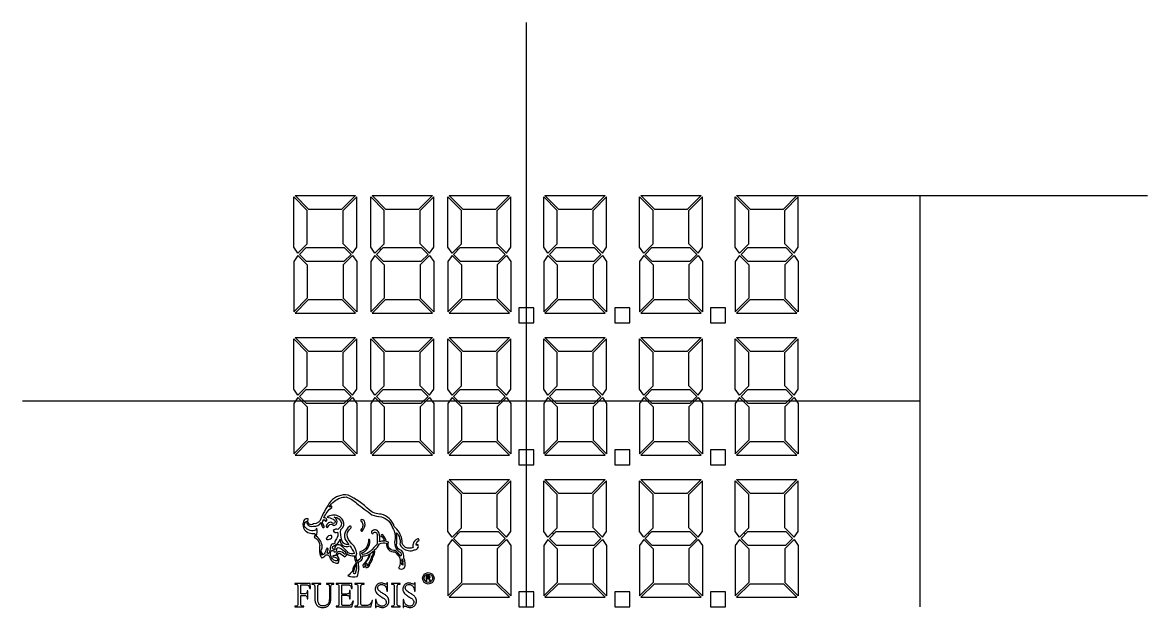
# Model space of a CAD drawing. Header units: millimetres. Extents: x 455 to 3181, y 44 to 381.
# Drawn here: x 898.5 to 1197.9, y 187.6 to 343.2 of the extents above; entities that cross this region are included whole.
import ezdxf

# ---------------------------------------------------------------- set-up
doc = ezdxf.new("R2010")
doc.units = ezdxf.units.MM
doc.layers.add('BZ', color=67, linetype='Continuous')

msp = doc.modelspace()

# ---------------------------------------------------------------- linework, layer by layer
at = {"color": 1}
for p, q in [((970.695, 295.89), (970.695, 296.803)), ((970.695, 296.803), (974.295, 293.203)), ((971.049, 297.156), (987.089, 297.156)), ((971.049, 297.156), (974.649, 293.556)), ((987.089, 297.156), (983.489, 293.556)), ((987.443, 296.803), (983.843, 293.203)), ((987.443, 295.89), (987.443, 296.803)), ((991.195, 295.89), (991.195, 296.803)), ((991.195, 296.803), (994.795, 293.203)), ((991.549, 297.156), (1007.589, 297.156)), ((991.549, 297.156), (995.149, 293.556)), ((1007.589, 297.156), (1003.989, 293.556)), ((1007.943, 296.803), (1004.343, 293.203)), ((1007.943, 295.89), (1007.943, 296.803)), ((1011.695, 295.89), (1011.695, 296.803)), ((1011.695, 296.803), (1015.295, 293.203)), ((1012.049, 297.156), (1028.089, 297.156)), ((1012.049, 297.156), (1015.649, 293.556)), ((1028.089, 297.156), (1024.489, 293.556)), ((1028.443, 296.803), (1024.843, 293.203)), ((1028.443, 295.89), (1028.443, 296.803)), ((1037.195, 295.89), (1037.195, 296.803)), ((1037.195, 296.803), (1040.795, 293.203)), ((1037.549, 297.156), (1053.589, 297.156)), ((1037.549, 297.156), (1041.149, 293.556)), ((1053.589, 297.156), (1049.989, 293.556)), ((1053.943, 296.803), (1050.343, 293.203)), ((1053.943, 295.89), (1053.943, 296.803)), ((1062.695, 295.89), (1062.695, 296.803)), ((1062.695, 296.803), (1066.295, 293.203)), ((1063.049, 297.156), (1079.089, 297.156)), ((1063.049, 297.156), (1066.649, 293.556)), ((1079.089, 297.156), (1075.489, 293.556)), ((1079.443, 296.803), (1075.843, 293.203)), ((1079.443, 295.89), (1079.443, 296.803)), ((1088.195, 295.89), (1088.195, 296.803)), ((1088.195, 296.803), (1091.795, 293.203)), ((1088.549, 297.156), (1104.589, 297.156)), ((1088.549, 297.156), (1092.149, 293.556)), ((1104.589, 297.156), (1100.989, 293.556)), ((1104.943, 296.803), (1101.343, 293.203)), ((1104.943, 295.89), (1104.943, 296.803)), ((970.695, 295.41), (970.695, 295.89)), ((970.695, 294.931), (970.695, 295.41)), ((970.695, 283.407), (970.695, 294.931)), ((974.649, 293.556), (983.489, 293.556)), ((987.443, 295.41), (987.443, 295.89)), ((987.443, 294.931), (987.443, 295.41)), ((987.443, 283.407), (987.443, 294.931)), ((991.195, 295.41), (991.195, 295.89)), ((991.195, 294.931), (991.195, 295.41)), ((991.195, 283.407), (991.195, 294.931)), ((995.149, 293.556), (1003.989, 293.556)), ((1007.943, 295.41), (1007.943, 295.89)), ((1007.943, 294.931), (1007.943, 295.41)), ((1007.943, 283.407), (1007.943, 294.931)), ((1011.695, 295.41), (1011.695, 295.89)), ((1011.695, 294.931), (1011.695, 295.41)), ((1011.695, 283.407), (1011.695, 294.931)), ((1015.649, 293.556), (1024.489, 293.556)), ((1028.443, 295.41), (1028.443, 295.89)), ((1028.443, 294.931), (1028.443, 295.41)), ((1028.443, 283.407), (1028.443, 294.931)), ((1037.195, 295.41), (1037.195, 295.89)), ((1037.195, 294.931), (1037.195, 295.41)), ((1037.195, 283.407), (1037.195, 294.931)), ((1041.149, 293.556), (1049.989, 293.556)), ((1053.943, 295.41), (1053.943, 295.89)), ((1053.943, 294.931), (1053.943, 295.41)), ((1053.943, 283.407), (1053.943, 294.931)), ((1062.695, 295.41), (1062.695, 295.89)), ((1062.695, 294.931), (1062.695, 295.41)), ((1062.695, 283.407), (1062.695, 294.931)), ((1066.649, 293.556), (1075.489, 293.556)), ((1079.443, 295.41), (1079.443, 295.89)), ((1079.443, 294.931), (1079.443, 295.41)), ((1079.443, 283.407), (1079.443, 294.931)), ((1088.195, 295.41), (1088.195, 295.89)), ((1088.195, 294.931), (1088.195, 295.41)), ((1088.195, 283.407), (1088.195, 294.931)), ((1092.149, 293.556), (1100.989, 293.556)), ((1104.943, 295.41), (1104.943, 295.89)), ((1104.943, 294.931), (1104.943, 295.41)), ((1104.943, 283.407), (1104.943, 294.931)), ((974.295, 284.318), (974.295, 293.203)), ((983.843, 284.317), (983.843, 293.203)), ((994.795, 284.318), (994.795, 293.203)), ((1004.343, 284.317), (1004.343, 293.203)), ((1015.295, 284.318), (1015.295, 293.203)), ((1024.843, 284.317), (1024.843, 293.203)), ((1040.795, 284.318), (1040.795, 293.203)), ((1050.343, 284.317), (1050.343, 293.203)), ((1066.295, 284.318), (1066.295, 293.203)), ((1075.843, 284.317), (1075.843, 293.203)), ((1091.795, 284.318), (1091.795, 293.203)), ((1101.343, 284.317), (1101.343, 293.203)), ((971.806, 281.833), (970.695, 283.407)), ((971.806, 281.833), (974.295, 284.318)), ((972.21, 281.53), (974.009, 283.326)), ((974.003, 279.726), (972.21, 281.53)), ((974.009, 283.326), (984.128, 283.326)), ((983.843, 284.317), (986.332, 281.832)), ((984.128, 283.326), (985.928, 281.529)), ((984.135, 279.726), (985.928, 281.529)), ((986.332, 281.832), (987.443, 283.407)), ((992.306, 281.833), (991.195, 283.407)), ((992.306, 281.833), (994.795, 284.318)), ((992.71, 281.53), (994.509, 283.326)), ((994.503, 279.726), (992.71, 281.53)), ((994.509, 283.326), (1004.628, 283.326)), ((1004.343, 284.317), (1006.832, 281.832)), ((1004.628, 283.326), (1006.428, 281.529)), ((1004.635, 279.726), (1006.428, 281.529)), ((1006.832, 281.832), (1007.943, 283.407)), ((1012.806, 281.833), (1011.695, 283.407)), ((1012.806, 281.833), (1015.295, 284.318)), ((1013.21, 281.53), (1015.009, 283.326)), ((1015.003, 279.726), (1013.21, 281.53)), ((1015.009, 283.326), (1025.128, 283.326)), ((1024.843, 284.317), (1027.332, 281.832)), ((1025.128, 283.326), (1026.928, 281.529)), ((1025.135, 279.726), (1026.928, 281.529)), ((1027.332, 281.832), (1028.443, 283.407)), ((1038.306, 281.833), (1037.195, 283.407)), ((1038.306, 281.833), (1040.795, 284.318)), ((1038.71, 281.53), (1040.509, 283.326)), ((1040.503, 279.726), (1038.71, 281.53)), ((1040.509, 283.326), (1050.628, 283.326)), ((1050.343, 284.317), (1052.832, 281.832)), ((1050.628, 283.326), (1052.428, 281.529)), ((1050.635, 279.726), (1052.428, 281.529)), ((1052.832, 281.832), (1053.943, 283.407)), ((1063.806, 281.833), (1062.695, 283.407)), ((1063.806, 281.833), (1066.295, 284.318)), ((1064.21, 281.53), (1066.009, 283.326)), ((1066.003, 279.726), (1064.21, 281.53)), ((1066.009, 283.326), (1076.128, 283.326)), ((1075.843, 284.317), (1078.332, 281.832)), ((1076.128, 283.326), (1077.928, 281.529)), ((1076.135, 279.726), (1077.928, 281.529)), ((1078.332, 281.832), (1079.443, 283.407)), ((1089.306, 281.833), (1088.195, 283.407)), ((1089.306, 281.833), (1091.795, 284.318)), ((1089.71, 281.53), (1091.509, 283.326)), ((1091.503, 279.726), (1089.71, 281.53)), ((1091.509, 283.326), (1101.628, 283.326)), ((1101.343, 284.317), (1103.832, 281.832)), ((1101.628, 283.326), (1103.428, 281.529)), ((1101.635, 279.726), (1103.428, 281.529)), ((1103.832, 281.832), (1104.943, 283.407)), ((971.809, 281.223), (970.695, 279.644)), ((970.695, 279.644), (970.695, 268.121)), ((974.295, 278.722), (971.809, 281.223)), ((974.003, 279.726), (984.135, 279.726)), ((974.295, 278.722), (974.295, 269.849)), ((983.843, 278.722), (986.329, 281.223)), ((983.843, 278.722), (983.843, 269.849)), ((986.329, 281.223), (987.443, 279.644)), ((987.443, 279.644), (987.443, 268.121)), ((992.309, 281.223), (991.195, 279.644)), ((991.195, 279.644), (991.195, 268.121)), ((994.795, 278.722), (992.309, 281.223)), ((994.503, 279.726), (1004.635, 279.726)), ((994.795, 278.722), (994.795, 269.849)), ((1004.343, 278.722), (1006.829, 281.223)), ((1004.343, 278.722), (1004.343, 269.849)), ((1006.829, 281.223), (1007.943, 279.644)), ((1007.943, 279.644), (1007.943, 268.121)), ((1012.809, 281.223), (1011.695, 279.644)), ((1011.695, 279.644), (1011.695, 268.121)), ((1015.295, 278.722), (1012.809, 281.223)), ((1015.003, 279.726), (1025.135, 279.726)), ((1015.295, 278.722), (1015.295, 269.849)), ((1024.843, 278.722), (1027.329, 281.223)), ((1024.843, 278.722), (1024.843, 269.849)), ((1027.329, 281.223), (1028.443, 279.644)), ((1028.443, 279.644), (1028.443, 268.121)), ((1038.309, 281.223), (1037.195, 279.644)), ((1037.195, 279.644), (1037.195, 268.121)), ((1040.795, 278.722), (1038.309, 281.223)), ((1040.503, 279.726), (1050.635, 279.726)), ((1040.795, 278.722), (1040.795, 269.849)), ((1050.343, 278.722), (1052.829, 281.223)), ((1050.343, 278.722), (1050.343, 269.849)), ((1052.829, 281.223), (1053.943, 279.644)), ((1053.943, 279.644), (1053.943, 268.121)), ((1063.809, 281.223), (1062.695, 279.644)), ((1062.695, 279.644), (1062.695, 268.121)), ((1066.295, 278.722), (1063.809, 281.223)), ((1066.003, 279.726), (1076.135, 279.726)), ((1066.295, 278.722), (1066.295, 269.849)), ((1075.843, 278.722), (1078.329, 281.223)), ((1075.843, 278.722), (1075.843, 269.849)), ((1078.329, 281.223), (1079.443, 279.644)), ((1079.443, 279.644), (1079.443, 268.121)), ((1089.309, 281.223), (1088.195, 279.644)), ((1088.195, 279.644), (1088.195, 268.121)), ((1091.795, 278.722), (1089.309, 281.223)), ((1091.503, 279.726), (1101.635, 279.726)), ((1091.795, 278.722), (1091.795, 269.849)), ((1101.343, 278.722), (1103.829, 281.223)), ((1101.343, 278.722), (1101.343, 269.849)), ((1103.829, 281.223), (1104.943, 279.644)), ((1104.943, 279.644), (1104.943, 268.121)), ((974.295, 269.849), (970.695, 266.249)), ((974.649, 269.495), (971.049, 265.895)), ((974.649, 269.495), (983.489, 269.495)), ((987.089, 265.895), (983.489, 269.495)), ((987.443, 266.249), (983.843, 269.849)), ((994.795, 269.849), (991.195, 266.249)), ((995.149, 269.495), (991.549, 265.895)), ((995.149, 269.495), (1003.989, 269.495)), ((1007.589, 265.895), (1003.989, 269.495)), ((1007.943, 266.249), (1004.343, 269.849)), ((1015.295, 269.849), (1011.695, 266.249)), ((1015.649, 269.495), (1012.049, 265.895)), ((1015.649, 269.495), (1024.489, 269.495)), ((1028.089, 265.895), (1024.489, 269.495)), ((1028.443, 266.249), (1024.843, 269.849)), ((1040.795, 269.849), (1037.195, 266.249)), ((1041.149, 269.495), (1037.549, 265.895)), ((1041.149, 269.495), (1049.989, 269.495)), ((1053.589, 265.895), (1049.989, 269.495)), ((1053.943, 266.249), (1050.343, 269.849)), ((1066.295, 269.849), (1062.695, 266.249)), ((1066.649, 269.495), (1063.049, 265.895)), ((1066.649, 269.495), (1075.489, 269.495)), ((1079.089, 265.895), (1075.489, 269.495)), ((1079.443, 266.249), (1075.843, 269.849)), ((1091.795, 269.849), (1088.195, 266.249)), ((1092.149, 269.495), (1088.549, 265.895)), ((1092.149, 269.495), (1100.989, 269.495)), ((1104.589, 265.895), (1100.989, 269.495)), ((1104.943, 266.249), (1101.343, 269.849)), ((970.695, 268.121), (970.695, 267.641)), ((970.695, 267.641), (970.695, 267.162)), ((970.695, 267.162), (970.695, 266.249)), ((987.443, 268.121), (987.443, 267.641)), ((987.443, 267.641), (987.443, 267.162)), ((987.443, 267.162), (987.443, 266.249)), ((991.195, 268.121), (991.195, 267.641)), ((991.195, 267.641), (991.195, 267.162)), ((991.195, 267.162), (991.195, 266.249)), ((1007.943, 268.121), (1007.943, 267.641)), ((1007.943, 267.641), (1007.943, 267.162)), ((1007.943, 267.162), (1007.943, 266.249)), ((1011.695, 268.121), (1011.695, 267.641)), ((1011.695, 267.641), (1011.695, 267.162)), ((1011.695, 267.162), (1011.695, 266.249)), ((1028.443, 268.121), (1028.443, 267.641)), ((1028.443, 267.641), (1028.443, 267.162)), ((1028.443, 267.162), (1028.443, 266.249)), ((1037.195, 268.121), (1037.195, 267.641)), ((1037.195, 267.641), (1037.195, 267.162)), ((1037.195, 267.162), (1037.195, 266.249)), ((1053.943, 268.121), (1053.943, 267.641)), ((1053.943, 267.641), (1053.943, 267.162)), ((1053.943, 267.162), (1053.943, 266.249)), ((1062.695, 268.121), (1062.695, 267.641)), ((1062.695, 267.641), (1062.695, 267.162)), ((1062.695, 267.162), (1062.695, 266.249)), ((1079.443, 268.121), (1079.443, 267.641)), ((1079.443, 267.641), (1079.443, 267.162)), ((1079.443, 267.162), (1079.443, 266.249)), ((1088.195, 268.121), (1088.195, 267.641)), ((1088.195, 267.641), (1088.195, 267.162)), ((1088.195, 267.162), (1088.195, 266.249)), ((1104.943, 268.121), (1104.943, 267.641)), ((1104.943, 267.641), (1104.943, 267.162)), ((1104.943, 267.162), (1104.943, 266.249)), ((971.049, 265.895), (977.549, 265.895)), ((977.549, 265.895), (978.028, 265.895)), ((978.028, 265.895), (987.089, 265.895)), ((991.549, 265.895), (998.049, 265.895)), ((998.049, 265.895), (998.528, 265.895)), ((998.528, 265.895), (1007.589, 265.895)), ((1012.049, 265.895), (1018.549, 265.895)), ((1018.549, 265.895), (1019.028, 265.895)), ((1019.028, 265.895), (1028.089, 265.895)), ((1037.549, 265.895), (1044.049, 265.895)), ((1044.049, 265.895), (1044.528, 265.895)), ((1044.528, 265.895), (1053.589, 265.895)), ((1063.049, 265.895), (1069.549, 265.895)), ((1069.549, 265.895), (1070.028, 265.895)), ((1070.028, 265.895), (1079.089, 265.895)), ((1088.549, 265.895), (1095.049, 265.895)), ((1095.049, 265.895), (1095.528, 265.895)), ((1095.528, 265.895), (1104.589, 265.895)), ((970.695, 258.128), (970.695, 259.042)), ((970.695, 259.042), (974.295, 255.442)), ((970.695, 257.649), (970.695, 258.128)), ((970.695, 257.17), (970.695, 257.649)), ((971.049, 259.395), (987.089, 259.395)), ((971.049, 259.395), (974.649, 255.795)), ((987.089, 259.395), (983.489, 255.795)), ((987.443, 259.042), (983.843, 255.442)), ((987.443, 258.128), (987.443, 259.042)), ((987.443, 257.649), (987.443, 258.128)), ((987.443, 257.17), (987.443, 257.649)), ((991.195, 258.128), (991.195, 259.042)), ((991.195, 259.042), (994.795, 255.442)), ((991.195, 257.649), (991.195, 258.128)), ((991.195, 257.17), (991.195, 257.649)), ((991.549, 259.395), (1007.589, 259.395)), ((991.549, 259.395), (995.149, 255.795)), ((1007.589, 259.395), (1003.989, 255.795)), ((1007.943, 259.042), (1004.343, 255.442)), ((1007.943, 258.128), (1007.943, 259.042)), ((1007.943, 257.649), (1007.943, 258.128)), ((1007.943, 257.17), (1007.943, 257.649)), ((1011.695, 258.128), (1011.695, 259.042)), ((1011.695, 259.042), (1015.295, 255.442)), ((1011.695, 257.649), (1011.695, 258.128)), ((1011.695, 257.17), (1011.695, 257.649)), ((1012.049, 259.395), (1028.089, 259.395)), ((1012.049, 259.395), (1015.649, 255.795)), ((1028.089, 259.395), (1024.489, 255.795)), ((1028.443, 259.042), (1024.843, 255.442)), ((1028.443, 258.128), (1028.443, 259.042)), ((1028.443, 257.649), (1028.443, 258.128)), ((1028.443, 257.17), (1028.443, 257.649)), ((1037.195, 258.128), (1037.195, 259.042)), ((1037.195, 259.042), (1040.795, 255.442)), ((1037.195, 257.649), (1037.195, 258.128)), ((1037.195, 257.17), (1037.195, 257.649)), ((1037.549, 259.395), (1053.589, 259.395)), ((1037.549, 259.395), (1041.149, 255.795)), ((1053.589, 259.395), (1049.989, 255.795)), ((1053.943, 259.042), (1050.343, 255.442)), ((1053.943, 258.128), (1053.943, 259.042)), ((1053.943, 257.649), (1053.943, 258.128)), ((1053.943, 257.17), (1053.943, 257.649)), ((1062.695, 258.128), (1062.695, 259.042)), ((1062.695, 259.042), (1066.295, 255.442)), ((1062.695, 257.649), (1062.695, 258.128)), ((1062.695, 257.17), (1062.695, 257.649)), ((1063.049, 259.395), (1079.089, 259.395)), ((1063.049, 259.395), (1066.649, 255.795)), ((1079.089, 259.395), (1075.489, 255.795)), ((1079.443, 259.042), (1075.843, 255.442)), ((1079.443, 258.128), (1079.443, 259.042)), ((1079.443, 257.649), (1079.443, 258.128)), ((1079.443, 257.17), (1079.443, 257.649)), ((1088.195, 258.128), (1088.195, 259.042)), ((1088.195, 259.042), (1091.795, 255.442)), ((1088.195, 257.649), (1088.195, 258.128)), ((1088.195, 257.17), (1088.195, 257.649)), ((1088.549, 259.395), (1104.589, 259.395)), ((1088.549, 259.395), (1092.149, 255.795)), ((1104.589, 259.395), (1100.989, 255.795)), ((1104.943, 259.042), (1101.343, 255.442)), ((1104.943, 258.128), (1104.943, 259.042)), ((1104.943, 257.649), (1104.943, 258.128)), ((1104.943, 257.17), (1104.943, 257.649)), ((970.695, 245.646), (970.695, 257.17)), ((974.295, 246.557), (974.295, 255.442)), ((974.649, 255.795), (983.489, 255.795)), ((983.843, 246.556), (983.843, 255.442)), ((987.443, 245.646), (987.443, 257.17)), ((991.195, 245.646), (991.195, 257.17)), ((994.795, 246.557), (994.795, 255.442)), ((995.149, 255.795), (1003.989, 255.795)), ((1004.343, 246.556), (1004.343, 255.442)), ((1007.943, 245.646), (1007.943, 257.17)), ((1011.695, 245.646), (1011.695, 257.17)), ((1015.295, 246.557), (1015.295, 255.442)), ((1015.649, 255.795), (1024.489, 255.795)), ((1024.843, 246.556), (1024.843, 255.442)), ((1028.443, 245.646), (1028.443, 257.17)), ((1037.195, 245.646), (1037.195, 257.17)), ((1040.795, 246.557), (1040.795, 255.442)), ((1041.149, 255.795), (1049.989, 255.795)), ((1050.343, 246.556), (1050.343, 255.442)), ((1053.943, 245.646), (1053.943, 257.17)), ((1062.695, 245.646), (1062.695, 257.17)), ((1066.295, 246.557), (1066.295, 255.442)), ((1066.649, 255.795), (1075.489, 255.795)), ((1075.843, 246.556), (1075.843, 255.442)), ((1079.443, 245.646), (1079.443, 257.17)), ((1088.195, 245.646), (1088.195, 257.17)), ((1091.795, 246.557), (1091.795, 255.442)), ((1092.149, 255.795), (1100.989, 255.795)), ((1101.343, 246.556), (1101.343, 255.442)), ((1104.943, 245.646), (1104.943, 257.17)), ((971.806, 244.072), (970.695, 245.646)), ((971.806, 244.072), (974.295, 246.557)), ((972.21, 243.768), (974.009, 245.565)), ((974.009, 245.565), (984.128, 245.565)), ((983.843, 246.556), (986.332, 244.071)), ((984.128, 245.565), (985.928, 243.768)), ((986.332, 244.071), (987.443, 245.646)), ((992.306, 244.072), (991.195, 245.646)), ((992.306, 244.072), (994.795, 246.557)), ((992.71, 243.768), (994.509, 245.565)), ((994.509, 245.565), (1004.628, 245.565)), ((1004.343, 246.556), (1006.832, 244.071)), ((1004.628, 245.565), (1006.428, 243.768)), ((1006.832, 244.071), (1007.943, 245.646)), ((1012.806, 244.072), (1011.695, 245.646)), ((1012.806, 244.072), (1015.295, 246.557)), ((1013.21, 243.768), (1015.009, 245.565)), ((1015.009, 245.565), (1025.128, 245.565)), ((1024.843, 246.556), (1027.332, 244.071)), ((1025.128, 245.565), (1026.928, 243.768)), ((1027.332, 244.071), (1028.443, 245.646)), ((1038.306, 244.072), (1037.195, 245.646)), ((1038.306, 244.072), (1040.795, 246.557)), ((1038.71, 243.768), (1040.509, 245.565)), ((1040.509, 245.565), (1050.628, 245.565)), ((1050.343, 246.556), (1052.832, 244.071)), ((1050.628, 245.565), (1052.428, 243.768)), ((1052.832, 244.071), (1053.943, 245.646)), ((1063.806, 244.072), (1062.695, 245.646)), ((1063.806, 244.072), (1066.295, 246.557)), ((1064.21, 243.768), (1066.009, 245.565)), ((1066.009, 245.565), (1076.128, 245.565)), ((1075.843, 246.556), (1078.332, 244.071)), ((1076.128, 245.565), (1077.928, 243.768)), ((1078.332, 244.071), (1079.443, 245.646)), ((1089.306, 244.072), (1088.195, 245.646)), ((1089.306, 244.072), (1091.795, 246.557)), ((1089.71, 243.768), (1091.509, 245.565)), ((1091.509, 245.565), (1101.628, 245.565)), ((1101.343, 246.556), (1103.832, 244.071)), ((1101.628, 245.565), (1103.428, 243.768)), ((1103.832, 244.071), (1104.943, 245.646)), ((971.809, 243.462), (970.695, 241.883)), ((974.295, 240.961), (971.809, 243.462)), ((974.003, 241.965), (972.21, 243.768)), ((983.843, 240.961), (986.329, 243.462)), ((984.135, 241.965), (985.928, 243.768)), ((986.329, 243.462), (987.443, 241.883)), ((992.309, 243.462), (991.195, 241.883)), ((994.795, 240.961), (992.309, 243.462)), ((994.503, 241.965), (992.71, 243.768)), ((1004.343, 240.961), (1006.829, 243.462)), ((1004.635, 241.965), (1006.428, 243.768)), ((1006.829, 243.462), (1007.943, 241.883)), ((1012.809, 243.462), (1011.695, 241.883)), ((1015.295, 240.961), (1012.809, 243.462)), ((1015.003, 241.965), (1013.21, 243.768)), ((1024.843, 240.961), (1027.329, 243.462)), ((1025.135, 241.965), (1026.928, 243.768)), ((1027.329, 243.462), (1028.443, 241.883)), ((1038.309, 243.462), (1037.195, 241.883)), ((1040.795, 240.961), (1038.309, 243.462)), ((1040.503, 241.965), (1038.71, 243.768)), ((1050.343, 240.961), (1052.829, 243.462)), ((1050.635, 241.965), (1052.428, 243.768)), ((1052.829, 243.462), (1053.943, 241.883)), ((1063.809, 243.462), (1062.695, 241.883)), ((1066.295, 240.961), (1063.809, 243.462)), ((1066.003, 241.965), (1064.21, 243.768)), ((1075.843, 240.961), (1078.329, 243.462)), ((1076.135, 241.965), (1077.928, 243.768)), ((1078.329, 243.462), (1079.443, 241.883)), ((1089.309, 243.462), (1088.195, 241.883)), ((1091.795, 240.961), (1089.309, 243.462)), ((1091.503, 241.965), (1089.71, 243.768)), ((1101.343, 240.961), (1103.829, 243.462)), ((1101.635, 241.965), (1103.428, 243.768)), ((1103.829, 243.462), (1104.943, 241.883)), ((970.695, 241.883), (970.695, 230.359)), ((974.003, 241.965), (984.135, 241.965)), ((974.295, 240.961), (974.295, 232.088)), ((983.843, 240.961), (983.843, 232.088)), ((987.443, 241.883), (987.443, 230.359)), ((991.195, 241.883), (991.195, 230.359)), ((994.503, 241.965), (1004.635, 241.965)), ((994.795, 240.961), (994.795, 232.088)), ((1004.343, 240.961), (1004.343, 232.088)), ((1007.943, 241.883), (1007.943, 230.359)), ((1011.695, 241.883), (1011.695, 230.359)), ((1015.003, 241.965), (1025.135, 241.965)), ((1015.295, 240.961), (1015.295, 232.088)), ((1024.843, 240.961), (1024.843, 232.088)), ((1028.443, 241.883), (1028.443, 230.359)), ((1037.195, 241.883), (1037.195, 230.359)), ((1040.503, 241.965), (1050.635, 241.965)), ((1040.795, 240.961), (1040.795, 232.088)), ((1050.343, 240.961), (1050.343, 232.088)), ((1053.943, 241.883), (1053.943, 230.359)), ((1062.695, 241.883), (1062.695, 230.359)), ((1066.003, 241.965), (1076.135, 241.965)), ((1066.295, 240.961), (1066.295, 232.088)), ((1075.843, 240.961), (1075.843, 232.088)), ((1079.443, 241.883), (1079.443, 230.359)), ((1088.195, 241.883), (1088.195, 230.359)), ((1091.503, 241.965), (1101.635, 241.965)), ((1091.795, 240.961), (1091.795, 232.088)), ((1101.343, 240.961), (1101.343, 232.088)), ((1104.943, 241.883), (1104.943, 230.359)), ((974.295, 232.088), (970.695, 228.488)), ((974.649, 231.734), (971.049, 228.134)), ((974.649, 231.734), (983.489, 231.734)), ((987.089, 228.134), (983.489, 231.734)), ((987.443, 228.488), (983.843, 232.088)), ((994.795, 232.088), (991.195, 228.488)), ((995.149, 231.734), (991.549, 228.134)), ((995.149, 231.734), (1003.989, 231.734)), ((1007.589, 228.134), (1003.989, 231.734)), ((1007.943, 228.488), (1004.343, 232.088)), ((1015.295, 232.088), (1011.695, 228.488)), ((1015.649, 231.734), (1012.049, 228.134)), ((1015.649, 231.734), (1024.489, 231.734)), ((1028.089, 228.134), (1024.489, 231.734)), ((1028.443, 228.488), (1024.843, 232.088)), ((1040.795, 232.088), (1037.195, 228.488)), ((1041.149, 231.734), (1037.549, 228.134)), ((1041.149, 231.734), (1049.989, 231.734)), ((1053.589, 228.134), (1049.989, 231.734)), ((1053.943, 228.488), (1050.343, 232.088)), ((1066.295, 232.088), (1062.695, 228.488)), ((1066.649, 231.734), (1063.049, 228.134)), ((1066.649, 231.734), (1075.489, 231.734)), ((1079.089, 228.134), (1075.489, 231.734)), ((1079.443, 228.488), (1075.843, 232.088)), ((1091.795, 232.088), (1088.195, 228.488)), ((1092.149, 231.734), (1088.549, 228.134)), ((1092.149, 231.734), (1100.989, 231.734)), ((1104.589, 228.134), (1100.989, 231.734)), ((1104.943, 228.488), (1101.343, 232.088)), ((970.695, 230.359), (970.695, 229.88)), ((970.695, 229.88), (970.695, 229.401)), ((970.695, 229.401), (970.695, 228.488)), ((971.049, 228.134), (977.549, 228.134)), ((977.549, 228.134), (978.028, 228.134)), ((978.028, 228.134), (987.089, 228.134)), ((987.443, 230.359), (987.443, 229.88)), ((987.443, 229.88), (987.443, 229.401)), ((987.443, 229.401), (987.443, 228.488)), ((991.195, 230.359), (991.195, 229.88)), ((991.195, 229.88), (991.195, 229.401)), ((991.195, 229.401), (991.195, 228.488)), ((991.549, 228.134), (998.049, 228.134)), ((998.049, 228.134), (998.528, 228.134)), ((998.528, 228.134), (1007.589, 228.134)), ((1007.943, 230.359), (1007.943, 229.88)), ((1007.943, 229.88), (1007.943, 229.401)), ((1007.943, 229.401), (1007.943, 228.488)), ((1011.695, 230.359), (1011.695, 229.88)), ((1011.695, 229.88), (1011.695, 229.401)), ((1011.695, 229.401), (1011.695, 228.488)), ((1012.049, 228.134), (1018.549, 228.134)), ((1018.549, 228.134), (1019.028, 228.134)), ((1019.028, 228.134), (1028.089, 228.134)), ((1028.443, 230.359), (1028.443, 229.88)), ((1028.443, 229.88), (1028.443, 229.401)), ((1028.443, 229.401), (1028.443, 228.488)), ((1037.195, 230.359), (1037.195, 229.88)), ((1037.195, 229.88), (1037.195, 229.401)), ((1037.195, 229.401), (1037.195, 228.488)), ((1037.549, 228.134), (1044.049, 228.134)), ((1044.049, 228.134), (1044.528, 228.134)), ((1044.528, 228.134), (1053.589, 228.134)), ((1053.943, 230.359), (1053.943, 229.88)), ((1053.943, 229.88), (1053.943, 229.401)), ((1053.943, 229.401), (1053.943, 228.488)), ((1062.695, 230.359), (1062.695, 229.88)), ((1062.695, 229.88), (1062.695, 229.401)), ((1062.695, 229.401), (1062.695, 228.488)), ((1063.049, 228.134), (1069.549, 228.134)), ((1069.549, 228.134), (1070.028, 228.134)), ((1070.028, 228.134), (1079.089, 228.134)), ((1079.443, 230.359), (1079.443, 229.88)), ((1079.443, 229.88), (1079.443, 229.401)), ((1079.443, 229.401), (1079.443, 228.488)), ((1088.195, 230.359), (1088.195, 229.88)), ((1088.195, 229.88), (1088.195, 229.401)), ((1088.195, 229.401), (1088.195, 228.488)), ((1088.549, 228.134), (1095.049, 228.134)), ((1095.049, 228.134), (1095.528, 228.134)), ((1095.528, 228.134), (1104.589, 228.134)), ((1104.943, 230.359), (1104.943, 229.88)), ((1104.943, 229.88), (1104.943, 229.401)), ((1104.943, 229.401), (1104.943, 228.488)), ((1012.049, 221.634), (1028.089, 221.634)), ((1012.049, 221.634), (1015.649, 218.034)), ((1028.089, 221.634), (1024.489, 218.034)), ((1037.549, 221.634), (1053.589, 221.634)), ((1037.549, 221.634), (1041.149, 218.034)), ((1053.589, 221.634), (1049.989, 218.034)), ((1063.049, 221.634), (1079.089, 221.634)), ((1063.049, 221.634), (1066.649, 218.034)), ((1079.089, 221.634), (1075.489, 218.034)), ((1088.549, 221.634), (1104.589, 221.634)), ((1088.549, 221.634), (1092.149, 218.034)), ((1104.589, 221.634), (1100.989, 218.034)), ((1011.695, 220.367), (1011.695, 221.28)), ((1011.695, 221.28), (1015.295, 217.68)), ((1011.695, 219.888), (1011.695, 220.367)), ((1011.695, 219.409), (1011.695, 219.888)), ((1011.695, 207.885), (1011.695, 219.409)), ((1028.443, 221.28), (1024.843, 217.68)), ((1028.443, 220.367), (1028.443, 221.28)), ((1028.443, 219.888), (1028.443, 220.367)), ((1028.443, 219.409), (1028.443, 219.888)), ((1028.443, 207.885), (1028.443, 219.409)), ((1037.195, 220.367), (1037.195, 221.28)), ((1037.195, 221.28), (1040.795, 217.68)), ((1037.195, 219.888), (1037.195, 220.367)), ((1037.195, 219.409), (1037.195, 219.888)), ((1037.195, 207.885), (1037.195, 219.409)), ((1053.943, 221.28), (1050.343, 217.68)), ((1053.943, 220.367), (1053.943, 221.28)), ((1053.943, 219.888), (1053.943, 220.367)), ((1053.943, 219.409), (1053.943, 219.888)), ((1053.943, 207.885), (1053.943, 219.409)), ((1062.695, 220.367), (1062.695, 221.28)), ((1062.695, 221.28), (1066.295, 217.68)), ((1062.695, 219.888), (1062.695, 220.367)), ((1062.695, 219.409), (1062.695, 219.888)), ((1062.695, 207.885), (1062.695, 219.409)), ((1079.443, 221.28), (1075.843, 217.68)), ((1079.443, 220.367), (1079.443, 221.28)), ((1079.443, 219.888), (1079.443, 220.367)), ((1079.443, 219.409), (1079.443, 219.888)), ((1079.443, 207.885), (1079.443, 219.409)), ((1088.195, 220.367), (1088.195, 221.28)), ((1088.195, 221.28), (1091.795, 217.68)), ((1088.195, 219.888), (1088.195, 220.367)), ((1088.195, 219.409), (1088.195, 219.888)), ((1088.195, 207.885), (1088.195, 219.409)), ((1104.943, 221.28), (1101.343, 217.68)), ((1104.943, 220.367), (1104.943, 221.28)), ((1104.943, 219.888), (1104.943, 220.367)), ((1104.943, 219.409), (1104.943, 219.888)), ((1104.943, 207.885), (1104.943, 219.409)), ((1015.295, 208.796), (1015.295, 217.68)), ((1015.649, 218.034), (1024.489, 218.034)), ((1024.843, 208.795), (1024.843, 217.68)), ((1040.795, 208.796), (1040.795, 217.68)), ((1041.149, 218.034), (1049.989, 218.034)), ((1050.343, 208.795), (1050.343, 217.68)), ((1066.295, 208.796), (1066.295, 217.68)), ((1066.649, 218.034), (1075.489, 218.034)), ((1075.843, 208.795), (1075.843, 217.68)), ((1091.795, 208.796), (1091.795, 217.68)), ((1092.149, 218.034), (1100.989, 218.034)), ((1101.343, 208.795), (1101.343, 217.68)), ((1012.806, 206.311), (1011.695, 207.885)), ((1012.806, 206.311), (1015.295, 208.796)), ((1013.21, 206.007), (1015.009, 207.803)), ((1015.009, 207.803), (1025.128, 207.803)), ((1024.843, 208.795), (1027.332, 206.31)), ((1025.128, 207.803), (1026.928, 206.007)), ((1027.332, 206.31), (1028.443, 207.885)), ((1038.306, 206.311), (1037.195, 207.885)), ((1038.306, 206.311), (1040.795, 208.796)), ((1038.71, 206.007), (1040.509, 207.803)), ((1040.509, 207.803), (1050.628, 207.803)), ((1050.343, 208.795), (1052.832, 206.31)), ((1050.628, 207.803), (1052.428, 206.007)), ((1052.832, 206.31), (1053.943, 207.885)), ((1063.806, 206.311), (1062.695, 207.885)), ((1063.806, 206.311), (1066.295, 208.796)), ((1064.21, 206.007), (1066.009, 207.803)), ((1066.009, 207.803), (1076.128, 207.803)), ((1075.843, 208.795), (1078.332, 206.31)), ((1076.128, 207.803), (1077.928, 206.007)), ((1078.332, 206.31), (1079.443, 207.885)), ((1089.306, 206.311), (1088.195, 207.885)), ((1089.306, 206.311), (1091.795, 208.796)), ((1089.71, 206.007), (1091.509, 207.803)), ((1091.509, 207.803), (1101.628, 207.803)), ((1101.343, 208.795), (1103.832, 206.31)), ((1101.628, 207.803), (1103.428, 206.007)), ((1103.832, 206.31), (1104.943, 207.885)), ((1012.809, 205.701), (1011.695, 204.122)), ((1011.695, 204.122), (1011.695, 192.598)), ((1015.295, 203.2), (1012.809, 205.701)), ((1015.003, 204.203), (1013.21, 206.007)), ((1015.003, 204.203), (1025.135, 204.203)), ((1024.843, 203.2), (1027.329, 205.701)), ((1025.135, 204.203), (1026.928, 206.007)), ((1027.329, 205.701), (1028.443, 204.122)), ((1028.443, 204.122), (1028.443, 192.598)), ((1038.309, 205.701), (1037.195, 204.122)), ((1037.195, 204.122), (1037.195, 192.598)), ((1040.795, 203.2), (1038.309, 205.701)), ((1040.503, 204.203), (1038.71, 206.007)), ((1040.503, 204.203), (1050.635, 204.203)), ((1050.343, 203.2), (1052.829, 205.701)), ((1050.635, 204.203), (1052.428, 206.007)), ((1052.829, 205.701), (1053.943, 204.122)), ((1053.943, 204.122), (1053.943, 192.598)), ((1063.809, 205.701), (1062.695, 204.122)), ((1062.695, 204.122), (1062.695, 192.598)), ((1066.295, 203.2), (1063.809, 205.701)), ((1066.003, 204.203), (1064.21, 206.007)), ((1066.003, 204.203), (1076.135, 204.203)), ((1075.843, 203.2), (1078.329, 205.701)), ((1076.135, 204.203), (1077.928, 206.007)), ((1078.329, 205.701), (1079.443, 204.122)), ((1079.443, 204.122), (1079.443, 192.598)), ((1089.309, 205.701), (1088.195, 204.122)), ((1088.195, 204.122), (1088.195, 192.598)), ((1091.795, 203.2), (1089.309, 205.701)), ((1091.503, 204.203), (1089.71, 206.007)), ((1091.503, 204.203), (1101.635, 204.203)), ((1101.343, 203.2), (1103.829, 205.701)), ((1101.635, 204.203), (1103.428, 206.007)), ((1103.829, 205.701), (1104.943, 204.122)), ((1104.943, 204.122), (1104.943, 192.598)), ((1015.295, 203.2), (1015.295, 194.326)), ((1024.843, 203.2), (1024.843, 194.326)), ((1040.795, 203.2), (1040.795, 194.326)), ((1050.343, 203.2), (1050.343, 194.326)), ((1066.295, 203.2), (1066.295, 194.326)), ((1075.843, 203.2), (1075.843, 194.326)), ((1091.795, 203.2), (1091.795, 194.326)), ((1101.343, 203.2), (1101.343, 194.326)), ((1015.295, 194.326), (1011.695, 190.726)), ((1011.695, 192.598), (1011.695, 192.119)), ((1011.695, 192.119), (1011.695, 191.639)), ((1011.695, 191.639), (1011.695, 190.726)), ((1015.649, 193.973), (1012.049, 190.373)), ((1015.649, 193.973), (1024.489, 193.973)), ((1028.089, 190.373), (1024.489, 193.973)), ((1028.443, 190.726), (1024.843, 194.326)), ((1028.443, 192.598), (1028.443, 192.119)), ((1028.443, 192.119), (1028.443, 191.639)), ((1028.443, 191.639), (1028.443, 190.726)), ((1040.795, 194.326), (1037.195, 190.726)), ((1037.195, 192.598), (1037.195, 192.119)), ((1037.195, 192.119), (1037.195, 191.639)), ((1037.195, 191.639), (1037.195, 190.726)), ((1041.149, 193.973), (1037.549, 190.373)), ((1041.149, 193.973), (1049.989, 193.973)), ((1053.589, 190.373), (1049.989, 193.973)), ((1053.943, 190.726), (1050.343, 194.326)), ((1053.943, 192.598), (1053.943, 192.119)), ((1053.943, 192.119), (1053.943, 191.639)), ((1053.943, 191.639), (1053.943, 190.726)), ((1066.295, 194.326), (1062.695, 190.726)), ((1062.695, 192.598), (1062.695, 192.119)), ((1062.695, 192.119), (1062.695, 191.639)), ((1062.695, 191.639), (1062.695, 190.726)), ((1066.649, 193.973), (1063.049, 190.373)), ((1066.649, 193.973), (1075.489, 193.973)), ((1079.089, 190.373), (1075.489, 193.973)), ((1079.443, 190.726), (1075.843, 194.326)), ((1079.443, 192.598), (1079.443, 192.119)), ((1079.443, 192.119), (1079.443, 191.639)), ((1079.443, 191.639), (1079.443, 190.726)), ((1091.795, 194.326), (1088.195, 190.726)), ((1088.195, 192.598), (1088.195, 192.119)), ((1088.195, 192.119), (1088.195, 191.639)), ((1088.195, 191.639), (1088.195, 190.726)), ((1092.149, 193.973), (1088.549, 190.373)), ((1092.149, 193.973), (1100.989, 193.973)), ((1104.589, 190.373), (1100.989, 193.973)), ((1104.943, 190.726), (1101.343, 194.326)), ((1104.943, 192.598), (1104.943, 192.119)), ((1104.943, 192.119), (1104.943, 191.639)), ((1104.943, 191.639), (1104.943, 190.726)), ((1012.049, 190.373), (1018.549, 190.373)), ((1018.549, 190.373), (1019.028, 190.373)), ((1019.028, 190.373), (1028.089, 190.373)), ((1037.549, 190.373), (1044.049, 190.373)), ((1044.049, 190.373), (1044.528, 190.373)), ((1044.528, 190.373), (1053.589, 190.373)), ((1063.049, 190.373), (1069.549, 190.373)), ((1069.549, 190.373), (1070.028, 190.373)), ((1070.028, 190.373), (1079.089, 190.373)), ((1088.549, 190.373), (1095.049, 190.373)), ((1095.049, 190.373), (1095.528, 190.373)), ((1095.528, 190.373), (1104.589, 190.373))]:
    msp.add_line(p, q, dxfattribs=at)
for points in [[(1030.609, 263.317), (1034.609, 263.317), (1034.609, 267.317), (1030.609, 267.317)], [(1056.109, 263.317), (1060.109, 263.317), (1060.109, 267.317), (1056.109, 267.317)], [(1081.609, 263.317), (1085.609, 263.317), (1085.609, 267.317), (1081.609, 267.317)], [(1030.609, 225.555), (1034.609, 225.555), (1034.609, 229.555), (1030.609, 229.555)], [(1056.109, 225.555), (1060.109, 225.555), (1060.109, 229.555), (1056.109, 229.555)], [(1081.609, 225.555), (1085.609, 225.555), (1085.609, 229.555), (1081.609, 229.555)], [(1006.509, 196.062), (1005.952, 196.062), (1005.952, 194.803), (1006.118, 194.803), (1006.118, 195.362), (1006.311, 195.362), (1006.365, 195.36), (1006.404, 195.356), (1006.437, 195.345), (1006.48, 195.322), (1006.496, 195.311), (1006.528, 195.281), (1006.565, 195.238), (1006.573, 195.227), (1006.597, 195.195), (1006.623, 195.157), (1006.653, 195.113), (1006.685, 195.065), (1006.851, 194.803), (1007.061, 194.803), (1006.842, 195.145), (1006.826, 195.169), (1006.796, 195.21), (1006.766, 195.247), (1006.735, 195.282), (1006.703, 195.313), (1006.689, 195.325), (1006.651, 195.35), (1006.603, 195.375), (1006.621, 195.378), (1006.675, 195.389), (1006.723, 195.403), (1006.767, 195.42), (1006.806, 195.441), (1006.841, 195.465), (1006.871, 195.492), (1006.88, 195.502), (1006.908, 195.54), (1006.93, 195.58), (1006.945, 195.623), (1006.955, 195.669), (1006.958, 195.718), (1006.958, 195.728), (1006.953, 195.776), (1006.943, 195.822), (1006.927, 195.866), (1006.905, 195.908), (1006.877, 195.947), (1006.844, 195.981), (1006.807, 196.008), (1006.765, 196.028), (1006.751, 196.033), (1006.714, 196.044), (1006.671, 196.051), (1006.623, 196.057), (1006.569, 196.061)], [(1006.516, 195.923), (1006.553, 195.922), (1006.605, 195.916), (1006.651, 195.904), (1006.69, 195.887), (1006.722, 195.865), (1006.74, 195.847), (1006.765, 195.809), (1006.781, 195.766), (1006.786, 195.718), (1006.785, 195.694), (1006.774, 195.648), (1006.752, 195.606), (1006.734, 195.581), (1006.699, 195.552), (1006.655, 195.53), (1006.626, 195.521), (1006.583, 195.513), (1006.533, 195.508), (1006.476, 195.506), (1006.118, 195.506), (1006.118, 195.923)], [(972.563, 188.571), (972.555, 188.894), (972.555, 190.85), (973.552, 190.85), (973.792, 190.828), (973.969, 190.765), (974.048, 190.704), (974.185, 190.514), (974.201, 190.477), (974.251, 190.265), (974.27, 189.977), (974.414, 189.977), (974.414, 192.086), (974.27, 192.086), (974.268, 192.081), (974.22, 191.78), (974.15, 191.553), (974.059, 191.403), (973.984, 191.339), (973.797, 191.258), (973.552, 191.232), (972.555, 191.232), (972.555, 193.677), (973.764, 193.677), (974.013, 193.668), (974.229, 193.638), (974.395, 193.585), (974.401, 193.583), (974.587, 193.463), (974.74, 193.289), (974.818, 193.151), (974.903, 192.928), (974.982, 192.651), (975.122, 192.651), (975.072, 194.02), (971, 194.02), (971, 193.847), (971.192, 193.847), (971.365, 193.826), (971.564, 193.734), (971.59, 193.714), (971.727, 193.54), (971.749, 193.457), (971.775, 193.234), (971.784, 192.913), (971.784, 188.894), (971.773, 188.576), (971.738, 188.333), (971.684, 188.187), (971.603, 188.098), (971.426, 187.997), (971.192, 187.964), (971, 187.964), (971, 187.794), (973.347, 187.794), (973.347, 187.964), (973.153, 187.964), (972.982, 187.986), (972.782, 188.074), (972.747, 188.098), (972.609, 188.272), (972.59, 188.351)], [(978.721, 188.052), (978.497, 188.039), (978.409, 188.041), (978.182, 188.067), (977.977, 188.124), (977.794, 188.211), (977.647, 188.309), (977.479, 188.464), (977.348, 188.643), (977.333, 188.667), (977.248, 188.862), (977.182, 189.097), (977.137, 189.372), (977.126, 189.473), (977.097, 189.735), (977.082, 189.979), (977.078, 190.206), (977.078, 192.913), (977.086, 193.201), (977.119, 193.446), (977.178, 193.603), (977.259, 193.708), (977.433, 193.812), (977.663, 193.847), (977.874, 193.847), (977.874, 194.02), (975.508, 194.02), (975.508, 193.847), (975.713, 193.847), (975.794, 193.845), (976.012, 193.791), (976.165, 193.671), (976.183, 193.644), (976.248, 193.476), (976.287, 193.232), (976.301, 192.913), (976.301, 190.486), (976.301, 190.396), (976.305, 190.064), (976.316, 189.77), (976.335, 189.51), (976.359, 189.287), (976.392, 189.102), (976.429, 188.951), (976.434, 188.94), (976.523, 188.713), (976.635, 188.506), (976.766, 188.318), (976.918, 188.15), (977.093, 187.999), (977.174, 187.943), (977.335, 187.851), (977.519, 187.777), (977.722, 187.72), (977.944, 187.678), (978.187, 187.654), (978.451, 187.646), (978.536, 187.648), (978.78, 187.663), (979.01, 187.696), (979.221, 187.748), (979.416, 187.818), (979.592, 187.908), (979.754, 188.017), (979.902, 188.141), (980.066, 188.314), (980.204, 188.497), (980.313, 188.696), (980.396, 188.905), (980.442, 189.076), (980.483, 189.283), (980.516, 189.514), (980.538, 189.77), (980.551, 190.049), (980.555, 190.353), (980.555, 192.878), (980.562, 193.134), (980.59, 193.387), (980.64, 193.54), (980.754, 193.695), (980.926, 193.81), (981.138, 193.847), (981.343, 193.847), (981.343, 194.02), (979.402, 194.02), (979.402, 193.847), (979.614, 193.847), (979.719, 193.841), (979.926, 193.778), (980.079, 193.642), (980.086, 193.636), (980.143, 193.489), (980.177, 193.247), (980.191, 192.913), (980.191, 190.394), (980.186, 190.145), (980.175, 189.846), (980.153, 189.58), (980.123, 189.348), (980.084, 189.154), (980.036, 188.99), (979.944, 188.798), (979.815, 188.615), (979.654, 188.451), (979.457, 188.307), (979.339, 188.239), (979.145, 188.152), (978.938, 188.089)], [(983.502, 188.504), (983.493, 188.831), (983.493, 190.883), (984.692, 190.883), (984.803, 190.881), (985.034, 190.852), (985.205, 190.793), (985.309, 190.719), (985.44, 190.536), (985.46, 190.484), (985.508, 190.276), (985.554, 189.955), (985.704, 189.955), (985.704, 192.121), (985.554, 192.121), (985.547, 192.018), (985.504, 191.747), (985.429, 191.536), (985.318, 191.381), (985.314, 191.374), (985.174, 191.289), (984.967, 191.237), (984.692, 191.219), (983.493, 191.219), (983.493, 193.677), (984.993, 193.677), (985.178, 193.673), (985.405, 193.651), (985.565, 193.609), (985.728, 193.503), (985.87, 193.33), (985.931, 193.188), (985.995, 192.957), (986.056, 192.651), (986.211, 192.651), (986.152, 194.02), (981.934, 194.02), (981.934, 193.847), (982.127, 193.847), (982.251, 193.841), (982.463, 193.784), (982.611, 193.666), (982.616, 193.66), (982.672, 193.513), (982.705, 193.271), (982.718, 192.935), (982.718, 188.888), (982.716, 188.737), (982.701, 188.462), (982.672, 188.29), (982.648, 188.233), (982.498, 188.067), (982.338, 187.997), (982.127, 187.964), (981.934, 187.964), (981.934, 187.794), (986.152, 187.794), (986.621, 189.355), (986.462, 189.355), (986.436, 189.298), (986.313, 189.049), (986.191, 188.831), (986.071, 188.648), (985.951, 188.495), (985.91, 188.453), (985.731, 188.301), (985.545, 188.211), (985.53, 188.205), (985.362, 188.167), (985.143, 188.143), (984.873, 188.137), (983.945, 188.137), (983.821, 188.141), (983.639, 188.187), (983.524, 188.329), (983.524, 188.333)], [(988.555, 188.597), (988.542, 188.901), (988.542, 192.811), (988.549, 193.11), (988.571, 193.361), (988.608, 193.511), (988.662, 193.607), (988.843, 193.758), (988.972, 193.806), (989.182, 193.839), (989.455, 193.847), (989.455, 194.02), (986.979, 194.02), (986.979, 193.847), (987.184, 193.847), (987.289, 193.841), (987.497, 193.778), (987.649, 193.642), (987.656, 193.633), (987.717, 193.487), (987.754, 193.247), (987.765, 192.913), (987.765, 188.901), (987.759, 188.626), (987.73, 188.375), (987.68, 188.222), (987.588, 188.104), (987.411, 187.999), (987.184, 187.964), (986.979, 187.964), (986.979, 187.794), (991.214, 187.794), (991.686, 189.482), (991.55, 189.516), (991.448, 189.252), (991.341, 189.017), (991.236, 188.822), (991.129, 188.667), (991.024, 188.547), (990.852, 188.397), (990.668, 188.296), (990.653, 188.29), (990.5, 188.244), (990.306, 188.213), (990.066, 188.194), (989.78, 188.187), (989.385, 188.187), (989.092, 188.191), (988.872, 188.207), (988.752, 188.233), (988.603, 188.375), (988.595, 188.397)], [(995.774, 188.488), (995.879, 188.693), (995.953, 188.912), (995.997, 189.143), (996.012, 189.385), (995.995, 189.628), (995.945, 189.866), (995.862, 190.097), (995.849, 190.123), (995.735, 190.329), (995.595, 190.514), (995.429, 190.684), (995.364, 190.741), (995.229, 190.846), (995.063, 190.964), (994.868, 191.097), (994.641, 191.243), (994.382, 191.403), (994.209, 191.509), (993.962, 191.671), (993.746, 191.822), (993.561, 191.961), (993.408, 192.09), (993.286, 192.21), (993.194, 192.319), (993.148, 192.389), (993.05, 192.605), (993.019, 192.839), (993.019, 192.867), (993.054, 193.094), (993.146, 193.306), (993.294, 193.5), (993.382, 193.583), (993.561, 193.699), (993.762, 193.769), (993.986, 193.791), (994.089, 193.786), (994.299, 193.751), (994.506, 193.682), (994.709, 193.575), (994.799, 193.513), (994.973, 193.365), (995.122, 193.19), (995.244, 192.994), (995.261, 192.959), (995.34, 192.765), (995.408, 192.542), (995.46, 192.289), (995.499, 192.007), (995.65, 192.007), (995.65, 194.162), (995.499, 194.162), (995.482, 194.074), (995.394, 193.876), (995.224, 193.802), (995.139, 193.817), (994.903, 193.917), (994.816, 193.959), (994.6, 194.048), (994.388, 194.112), (994.183, 194.149), (993.982, 194.162), (993.773, 194.151), (993.554, 194.112), (993.351, 194.044), (993.164, 193.95), (992.989, 193.828), (992.827, 193.677), (992.764, 193.605), (992.624, 193.413), (992.517, 193.21), (992.439, 192.992), (992.393, 192.763), (992.378, 192.52), (992.393, 192.276), (992.445, 192.04), (992.533, 191.819), (992.552, 191.778), (992.666, 191.584), (992.81, 191.398), (992.985, 191.226), (993.03, 191.184), (993.164, 191.075), (993.327, 190.953), (993.517, 190.817), (993.735, 190.671), (993.982, 190.514), (994.15, 190.403), (994.401, 190.239), (994.6, 190.106), (994.744, 190.001), (994.838, 189.927), (994.912, 189.859), (995.071, 189.682), (995.185, 189.492), (995.266, 189.265), (995.294, 189.032), (995.292, 188.94), (995.246, 188.711), (995.15, 188.501), (995.004, 188.314), (995.002, 188.309), (994.84, 188.178), (994.654, 188.084), (994.443, 188.03), (994.207, 188.01), (994.017, 188.021), (993.803, 188.063), (993.6, 188.132), (993.406, 188.233), (993.319, 188.287), (993.135, 188.434), (992.982, 188.6), (992.864, 188.785), (992.84, 188.829), (992.762, 189.012), (992.692, 189.233), (992.631, 189.49), (992.578, 189.783), (992.432, 189.783), (992.432, 187.652), (992.578, 187.652), (992.592, 187.733), (992.668, 187.936), (992.823, 188.006), (992.864, 188.002), (993.043, 187.958), (993.325, 187.862), (993.463, 187.812), (993.696, 187.731), (993.84, 187.692), (993.856, 187.689), (994.067, 187.661), (994.292, 187.652), (994.371, 187.652), (994.598, 187.674), (994.812, 187.722), (995.012, 187.794), (995.198, 187.892), (995.37, 188.015), (995.53, 188.165), (995.641, 188.294)], [(998.23, 188.571), (998.221, 188.894), (998.221, 192.913), (998.232, 193.236), (998.267, 193.476), (998.322, 193.62), (998.403, 193.712), (998.579, 193.815), (998.809, 193.847), (999.009, 193.847), (999.009, 194.02), (996.663, 194.02), (996.663, 193.847), (996.859, 193.847), (997.025, 193.826), (997.23, 193.734), (997.257, 193.714), (997.396, 193.54), (997.414, 193.459), (997.438, 193.234), (997.444, 192.913), (997.444, 188.894), (997.436, 188.578), (997.403, 188.335), (997.35, 188.187), (997.27, 188.098), (997.091, 187.997), (996.859, 187.964), (996.663, 187.964), (996.663, 187.794), (999.009, 187.794), (999.009, 187.964), (998.809, 187.964), (998.647, 187.986), (998.442, 188.074), (998.409, 188.098), (998.272, 188.272), (998.254, 188.349)], [(1003.124, 188.488), (1003.227, 188.693), (1003.301, 188.912), (1003.345, 189.143), (1003.36, 189.385), (1003.345, 189.628), (1003.295, 189.866), (1003.209, 190.097), (1003.199, 190.123), (1003.085, 190.329), (1002.945, 190.514), (1002.779, 190.684), (1002.712, 190.741), (1002.579, 190.846), (1002.413, 190.964), (1002.216, 191.097), (1001.989, 191.243), (1001.732, 191.403), (1001.557, 191.509), (1001.31, 191.671), (1001.094, 191.822), (1000.911, 191.961), (1000.756, 192.09), (1000.634, 192.21), (1000.544, 192.319), (1000.496, 192.389), (1000.4, 192.605), (1000.367, 192.839), (1000.367, 192.867), (1000.404, 193.094), (1000.496, 193.306), (1000.644, 193.5), (1000.732, 193.583), (1000.911, 193.699), (1001.112, 193.769), (1001.336, 193.791), (1001.439, 193.786), (1001.649, 193.751), (1001.854, 193.682), (1002.057, 193.575), (1002.149, 193.513), (1002.323, 193.365), (1002.472, 193.19), (1002.594, 192.994), (1002.611, 192.959), (1002.69, 192.765), (1002.755, 192.542), (1002.81, 192.289), (1002.849, 192.007), (1003, 192.007), (1003, 194.162), (1002.849, 194.162), (1002.83, 194.074), (1002.744, 193.876), (1002.574, 193.802), (1002.489, 193.817), (1002.253, 193.917), (1002.166, 193.959), (1001.95, 194.048), (1001.738, 194.112), (1001.531, 194.149), (1001.33, 194.162), (1001.12, 194.151), (1000.904, 194.112), (1000.701, 194.044), (1000.511, 193.95), (1000.337, 193.828), (1000.177, 193.677), (1000.114, 193.605), (999.974, 193.413), (999.865, 193.21), (999.789, 192.992), (999.741, 192.763), (999.725, 192.52), (999.743, 192.276), (999.795, 192.04), (999.883, 191.819), (999.902, 191.778), (1000.016, 191.584), (1000.16, 191.398), (1000.332, 191.226), (1000.378, 191.184), (1000.513, 191.075), (1000.675, 190.953), (1000.867, 190.817), (1001.085, 190.671), (1001.33, 190.514), (1001.5, 190.403), (1001.749, 190.239), (1001.948, 190.106), (1002.094, 190.001), (1002.188, 189.927), (1002.262, 189.859), (1002.419, 189.682), (1002.533, 189.492), (1002.616, 189.265), (1002.644, 189.032), (1002.64, 188.94), (1002.596, 188.711), (1002.5, 188.501), (1002.354, 188.314), (1002.349, 188.309), (1002.19, 188.178), (1002.004, 188.084), (1001.793, 188.03), (1001.557, 188.01), (1001.367, 188.021), (1001.153, 188.063), (1000.948, 188.132), (1000.754, 188.233), (1000.668, 188.287), (1000.483, 188.434), (1000.332, 188.6), (1000.212, 188.785), (1000.19, 188.829), (1000.112, 189.012), (1000.042, 189.233), (999.981, 189.49), (999.926, 189.783), (999.782, 189.783), (999.782, 187.652), (999.926, 187.652), (999.939, 187.733), (1000.018, 187.936), (1000.173, 188.006), (1000.212, 188.002), (1000.391, 187.958), (1000.673, 187.862), (1000.813, 187.812), (1001.044, 187.731), (1001.19, 187.692), (1001.205, 187.689), (1001.417, 187.661), (1001.642, 187.652), (1001.718, 187.652), (1001.948, 187.674), (1002.162, 187.722), (1002.362, 187.794), (1002.548, 187.892), (1002.72, 188.015), (1002.88, 188.165), (1002.991, 188.294)], [(1030.609, 187.794), (1034.609, 187.794), (1034.609, 191.794), (1030.609, 191.794)], [(1056.109, 187.794), (1060.109, 187.794), (1060.109, 191.794), (1056.109, 191.794)], [(1081.609, 187.794), (1085.609, 187.794), (1085.609, 191.794), (1081.609, 191.794)]]:
    msp.add_lwpolyline(points, close=True, dxfattribs=at)
for points in [[(985.135, 217.533, 0.2419133), (980.527, 215.897, 0.0523667), (977.987, 211.462, -0.3793342), (975.973, 209.922, -0.9973755), (974.637, 211.094, 0.5970308), (973.242, 210.352, 0.2233248), (973.524, 208.321, 0.2559463), (976.314, 207.342, -0.2598457), (976.092, 206.327, -0.2911659), (977.591, 204.118, -0.0065603), (977.51, 202.991, 0.1550329), (978.047, 200.871, 0.2955484), (979.126, 201.606, -0.3357593), (980.157, 201.367, 0.3882524), (982.515, 199.382, 0.3353469), (982.335, 201.365, -0.4576637), (982.965, 202.1, 0.0298443), (984.206, 201.146, 0.3568619), (984.83, 201.918, 0.1996691), (986.861, 201.415, 0.1346505), (987.286, 199.505, 0.1448296), (986.3, 197.287, -0.0374017), (985.07, 196.059, 0.1477217), (987.59, 195.892, 0.1505835), (987.878, 199.486, -0.0300926), (987.699, 199.739, 0.4377266), (989.003, 201.339, 0.1394542), (990.925, 201.891, -0.0911992), (989.191, 199.03, 0.3314751), (989.155, 198.485, 0.6566626), (989.58, 198.553, 0.0165479), (989.747, 198.963, 0.114109), (989.864, 198.273, 0.2656924), (990.532, 198.365, 0.166404), (990.962, 199.283, 0.1782436), (991.732, 200.983, 0.2452907), (992.183, 202.977, 0.1095289), (993.505, 204.602, -0.1614841), (995.4, 204.74, 0.4825301), (997.607, 202.395, -0.019428), (998.844, 200.989, -0.2120194), (998.588, 198.079, 0.30221), (1000.046, 198.069, 0.280241), (999.961, 200.748, 0.285107), (999.328, 202.775, -0.2443308), (998.006, 204.084, 0.0707263), (998.006, 207.482, -0.1824873), (998.71, 206.519, -0.134559), (998.96, 204.488, 0.2883305), (1001.147, 202.761, 0.193033), (1002.769, 203.005, 0.5976812), (1003.768, 204.32, 0.4841901), (1003.313, 204.088, -0.3340039), (1004.062, 205.579, 0.6370044), (1003.566, 205.821, 0.2796816), (1002.444, 204.47, 0.1345103), (1002.444, 203.561, -0.2165182), (1000.472, 203.609, -0.310384), (999.533, 205.296, 0.1027535), (998.764, 207.624, 0.0559416), (997.434, 209.207, 0.2635723), (993.944, 212.474, -0.1744972), (990.761, 213.58, 0.078255)], [(984.637, 217.018, -0.0997813), (987.425, 215.36, 0.0105827), (991.501, 212.287, 0.0967601), (994.005, 211.774, -0.24715), (997.005, 208.793, -0.18499), (997.605, 205.506, 0.1841423), (997.928, 203.355, 0.1361598), (998.986, 202.38, -0.3433256), (999.153, 201.245, 0.0214895), (997.755, 202.82, -0.5765134), (995.867, 204.977, 0.0506092), (995.316, 205.196, 0.192035), (994.271, 207.004, 0.4431889), (993.875, 206.705, -0.1348147), (994.864, 205.287, 0.1206794), (993.476, 205.119, 0.1493943), (993.316, 207.543, 0.60199), (991.417, 207.805, 0.5828382), (991.708, 207.262, -0.8537869), (992.854, 207.075, -0.0492727), (992.871, 204.517, -0.004968), (991.091, 202.637, -0.1490701), (988.983, 201.714, -0.4358457), (988.797, 202.155, 0.0734712), (989.732, 202.657, 0.161072), (990.85, 204.425, 0.1900385), (990.817, 205.752, 0.2447945), (990.565, 205.703, -0.1396224), (990.127, 203.759, -0.2213098), (988.289, 202.418, 0.2353405), (988.485, 201.305, -0.3683439), (987.558, 200, -0.199482), (987.469, 201.975, 0.1483588), (986.179, 204.574, -0.1888837), (984.874, 207.063, -0.2001885), (985.906, 208.761, 0.8478763), (985.603, 209.278, 0.179592), (984.169, 207.053, 0.2643246), (984.939, 204.988, -0.0086112), (985.361, 204.419, -0.4287725), (983.518, 205.533, -0.1142482), (983.196, 208.359, 0.4132867), (983.815, 210.694, 0.2029908), (982.507, 211.9, 0.2822298), (979.547, 211.663, -0.0809356), (981.148, 211.103, -0.4746107), (981.644, 210.173, -0.3654263), (980.833, 210.138, 0.3857536), (980.228, 210.279, 0.1693872), (979.377, 209.472, 0.5751748), (979.646, 208.891, -0.0839494), (980.015, 209.458, -0.6040274), (981.22, 209.401, 0.4063279), (982.255, 210.463, 0.2289714), (981.461, 211.667, -0.3521047), (983.389, 210.024, -0.2226515), (982.453, 208.405, 0.3104513), (981.205, 208.094, 0.4455541), (982.339, 207.655, -0.2448367), (982.037, 205.874, 0.2077392), (981.621, 204.785, -0.4304159), (980.911, 204.578, 0.2278254), (980.423, 203.489, -0.1420175), (980.033, 202.117, -0.6877483), (979.546, 202.152, 0.0074619), (979.758, 202.781, 0.4522865), (979.545, 203.507, 0.0349507), (978.975, 202.177, -0.2714076), (978.014, 201.617, -0.3170656), (977.914, 202.787, 0.221335), (978.272, 203.825, 0.2252605), (976.693, 206.569, 0.197194), (976.773, 208.769, -0.3615866), (976.243, 208.102, -0.3490503), (973.48, 209.357, -0.2150038), (974.075, 210.555, 0.0712379), (974.297, 209.841, 0.3510861), (975.933, 209.222, 0.2719157), (978.021, 210.261, 0.2206614), (978.339, 209.032, 1.0190121), (978.76, 209.288, -0.3869165), (978.669, 211.022, -0.1707633), (979.154, 210.607, 0.5814553), (979.462, 210.927, 0.4947852), (978.72, 211.487, -0.1178098), (980.793, 214.265, 0.8005702), (980.575, 214.545, -0.0983771), (980.113, 214.321, -0.1196501), (981.529, 215.889, -0.1837047)], [(988.511, 208.299, 0.6407328), (988.894, 207.965, 0.2571218), (989.631, 210.264, 0.2976384), (988.75, 211.057, 0.8140661), (988.718, 210.499, -0.4160389)], [(979.41, 206.115, 0.5866091), (979.614, 205.676, 0.1364481), (980.728, 206.073, 0.3088744), (980.752, 206.785, 0.2962459)], [(985.611, 204.059, -0.0296991), (986.864, 201.965, -0.2045026), (985.193, 202.162, 0.0570956), (983.051, 204.227, 0.6088434), (981.596, 203.168, -0.1705689), (981.649, 202.992, -0.6481084), (981.078, 203.833, -0.0100254), (982.223, 204.528, 0.1793308), (982.999, 205.796, 0.1985299), (983.598, 204.176, 0.3014126)], [(977.945, 201.945, 0.1696974), (978.465, 201.994, -0.1011804), (978.084, 202.117, 0.0660923), (978.029, 202.57, 0.2840804)], [(984.553, 202.139, -0.5685433), (984.188, 201.832, 0.2476087), (982.792, 202.504, 0.4266563), (981.953, 201.467, 0.0241349), (981.113, 201.406, 0.4145038), (981.171, 201.116, -0.1147308), (982.035, 200.867, -0.3073969), (982.342, 200.028, -0.322943), (980.755, 200.991, -0.3539947), (980.681, 202.634, -0.4817027), (981.256, 202.753, 0.425168), (981.796, 202.421, 0.367425), (982.169, 203.077, -0.5765878), (982.734, 203.525, -0.1470753)], [(991.14, 202.036, 0.0675959), (991.851, 202.716, -0.157573), (991.416, 201.162, -0.127996), (990.683, 199.513, -0.2630181), (990.311, 198.669, 0.2026816), (990.125, 199.351, 0.1802552), (989.568, 199.09, 0.0160805), (990.567, 200.599, 0.0921285)], [(986.532, 196.904, 0.6003272), (987.079, 196.782, 0.1468867), (987.426, 199.304, 0.0686609)], [(999.871, 199.048, 0.535689), (999.256, 199.301, 0.4323497)], [(999.857, 199.789, 0.2296004), (999.451, 200.555, 0.2283697), (999.617, 199.55, 0.0091416)]]:
    msp.add_lwpolyline(points, format="xyb", close=True, dxfattribs=at)
for radius in [1.532, 1.132]:
    msp.add_circle((1006.502, 195.399), radius, dxfattribs=at)
at = {"layer": 'BZ'}
for p, q in [((1032.609, 187.794), (1032.609, 343.159)), ((1096.569, 297.156), (1197.878, 297.156)), ((1137.402, 187.794), (1137.402, 297.156)), ((993.576, 282.989), (993.817, 282.747)), ((1014.076, 282.989), (1014.317, 282.747)), ((1137.402, 242.475), (898.51, 242.475)), ((1014.076, 207.466), (1014.317, 207.225)), ((1039.576, 207.466), (1039.817, 207.225)), ((1065.076, 207.466), (1065.317, 207.225)), ((1090.576, 207.466), (1090.817, 207.225))]:
    msp.add_line(p, q, dxfattribs=at)

doc.saveas('drawing.dxf')
